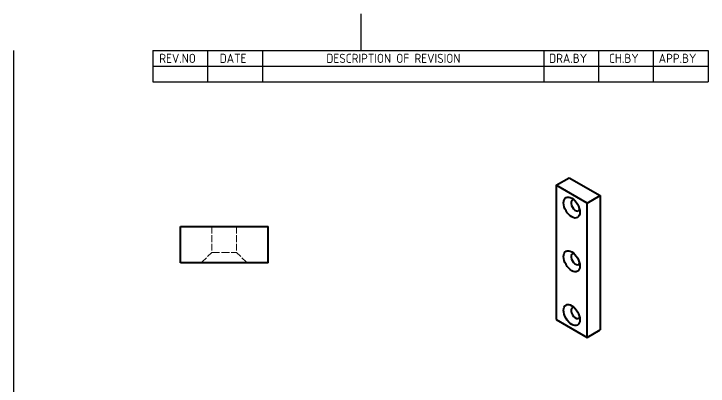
# Model space of a CAD drawing. Header units: millimetres. Extents: x 0 to 105, y 0 to 149.
# Drawn here: x 5 to 100, y 97.6 to 148.5 of the extents above; entities that cross this region are included whole.
import ezdxf

# ---------------------------------------------------------------- set-up
doc = ezdxf.new("R2010")
doc.units = ezdxf.units.MM
doc.header["$LTSCALE"] = 0.5
doc.linetypes.add('DASHED', pattern=[0.2067, 0.1654, -0.0413])
doc.layers.get('0').update_dxf_attribs({"color": 3, "lineweight": 25})
for name, color, linetype, lineweight in [('가려진 것(ISO)', 2, 'DASHED', 18), ('가시적인 것(ISO)', 3, 'Continuous', 40), ('경계(ISO)', 7, 'Continuous', 25), ('기호(ISO)', 5, 'Continuous', 25)]:
    doc.layers.add(name, color=color, linetype=linetype, lineweight=lineweight)
doc.styles.add('ISO ProportionalPSTEK', font='isocp.shx')

# ---------------------------------------------------------------- blocks, each defined once
blk = doc.blocks.new('경계 Default Border')
at = {"layer": '경계(ISO)', "flags": 128}
for points in [[(105, 297.0000076293945), (105, 287.0000076293945)], [(10, 10), (10, 287.0000076293945)]]:
    blk.add_lwpolyline(points, dxfattribs=at)
blk = doc.blocks.new('리비전 내역')
at = {"layer": '기호(ISO)'}
for p, q in [((48.00000000000001, 287.0000076293945), (200, 287.0000076293945)), ((48.00000000000001, 287.0000076293945), (48.00000000000001, 282.7200076293945)), ((63.00000000000001, 287.0000076293945), (63.00000000000001, 282.7200076293945)), ((78, 287.0000076293945), (78, 282.7200076293945)), ((155, 287.0000076293945), (155, 282.7200076293945)), ((170, 287.0000076293945), (170, 282.7200076293945)), ((185, 287.0000076293945), (185, 282.7200076293945)), ((200, 287.0000076293945), (200, 282.7200076293945)), ((48.00000000000001, 282.7200076293945), (200, 282.7200076293945)), ((48.00000000000001, 282.7200076293945), (48.00000000000001, 278.4400076293945)), ((63.00000000000001, 282.7200076293945), (63.00000000000001, 278.4400076293945)), ((78, 282.7200076293945), (78, 278.4400076293945)), ((155, 282.7200076293945), (155, 278.4400076293945)), ((170, 282.7200076293945), (170, 278.4400076293945)), ((185, 282.7200076293945), (185, 278.4400076293945)), ((200, 282.7200076293945), (200, 278.4400076293945)), ((48.00000000000001, 278.4400076293945), (200, 278.4400076293945))]:
    blk.add_line(p, q, dxfattribs=at)
at = {"layer": '기호(ISO)', "color": 2, "char_height": 2.5, "attachment_point": 7, "style": 'ISO ProportionalPSTEK'}
for s, insert in [('REV.NO', (49.7871163682308, 283.5831900503393)), ('DATE', (66.31423177283666, 283.5831900503393)), ('DESCRIPTION OF REVISION', (95.50702043336295, 283.5831900503393)), ('DRA.BY', (156.4757339553203, 283.5831900503393)), ('CH.BY', (172.8642915086116, 283.5831900503393)), ('APP.BY', (186.4777339604403, 283.5831900503393))]:
    blk.add_mtext(s, dxfattribs=dict(at, insert=insert))

msp = doc.modelspace()

# ---------------------------------------------------------------- linework, layer by layer
at = {"layer": '가려진 것(ISO)', "ltscale": 11.44976615905762}
for p, q in [((32.08454729732871, 119.4151576617289), (32.08454729732871, 115.8651576617289)), ((35.48454729732872, 119.4151576617289), (35.48454729732872, 115.8651576617289))]:
    msp.add_line(p, q, dxfattribs=at)
at = {"layer": '가려진 것(ISO)', "ltscale": 9.92070484161377}
for p, q in [((32.08454729732871, 115.8651576617289), (30.63454729732872, 114.4151576617289)), ((35.48454729732872, 115.8651576617289), (36.93454729732871, 114.4151576617289))]:
    msp.add_line(p, q, dxfattribs=at)
at = {"layer": '가려진 것(ISO)', "ltscale": 12.91898250579834}
msp.add_line((32.08454729732872, 115.8651576617289), (35.48454729732872, 115.8651576617289), dxfattribs=at)
at = {"layer": '가시적인 것(ISO)'}
for p, q in [((79.22223449657056, 125.0633371188284), (80.99000144953669, 126.0813264033094)), ((80.99000144953669, 126.0813264033094), (85.23264213665661, 123.6381521205557)), ((83.46487518369048, 122.6201628360747), (79.22223449657056, 125.0633371188284)), ((79.22223449657056, 125.0633371188284), (79.22223449657056, 106.6685268098713)), ((83.46487518369048, 122.6201628360747), (85.23264213665661, 123.6381521205557)), ((85.23264213665661, 123.6381521205557), (85.23264213665658, 105.2433418115986)), ((83.46487518369048, 104.2253525271176), (83.46487518369048, 122.6201628360747)), ((27.78454729726639, 119.4151576617302), (39.7845472972664, 119.4151576617302)), ((27.7845472972664, 114.4151576617302), (27.78454729726639, 119.4151576617302)), ((39.78454729726641, 114.4151576617302), (39.7845472972664, 119.4151576617302)), ((39.78454729726641, 114.4151576617302), (27.7845472972664, 114.4151576617302)), ((79.22223449657056, 106.6685268098713), (83.46487518369048, 104.2253525271176)), ((83.46487518369048, 104.2253525271176), (85.23264213665658, 105.2433418115986))]:
    msp.add_line(p, q, dxfattribs=at)
for centre in [(81.34355484015258, 122.0022689465432), (81.34355484015256, 114.6443448229603), (81.34355484015256, 107.2864206993774)]:
    msp.add_ellipse(centre, major_axis=(-0.7859757332454376, 1.364868911928649), ratio=0.5780931159158107, dxfattribs=at)
for centre, major_axis in [((81.85620725651275, 122.2974858390427), (-0.4241773798467443, 0.7365959207233986)), ((81.85620725651275, 114.9395617154598), (-0.4241773798467443, 0.7365959207233984)), ((81.85620725651273, 107.5816375918769), (-0.4241773798467443, 0.7365959207233986))]:
    msp.add_ellipse(centre, major_axis=major_axis, ratio=0.5780931159158108, start_param=5.862202110877227, end_param=9.84576115707172, dxfattribs=at)

# ---------------------------------------------------------------- block references
at = {"xscale": 0.5, "yscale": 0.5, "zscale": 0.5}
msp.add_blockref('경계 Default Border', (0, 0), dxfattribs=at)
at = {"layer": '기호(ISO)', "xscale": 0.5, "yscale": 0.5, "zscale": 0.5}
msp.add_blockref('리비전 내역', (0, 0), dxfattribs=at)

doc.saveas('drawing.dxf')
